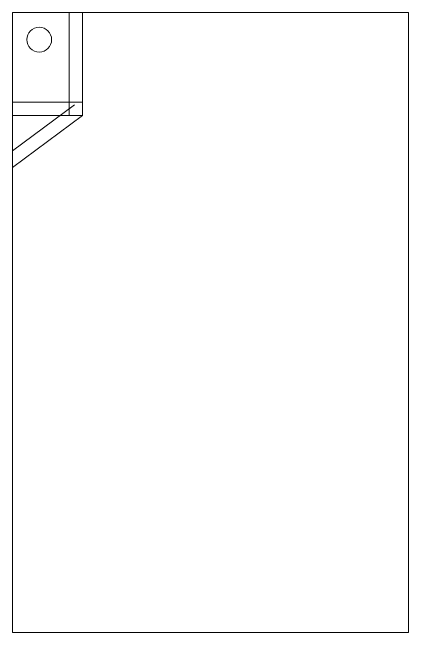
# Model space of a CAD drawing. Header units: inches. Extents: x -601 to 0, y 0 to 781.
# Drawn here: x -400.7 to -304.7, y 630.8 to 781.1 of the extents above; entities that cross this region are included whole.
import ezdxf

# ---------------------------------------------------------------- set-up
doc = ezdxf.new("R2010")
doc.units = ezdxf.units.IN
doc.header["$MEASUREMENT"] = 0
doc.layers.get('0').update_dxf_attribs({"color": 1, "lineweight": 9})

msp = doc.modelspace()

# ---------------------------------------------------------------- linework, layer by layer
at = {"lineweight": 5}
for p, q in [((-400.6742, 781.0536), (-397.1742, 781.0536)), ((-400.6742, 781.0536), (-400.6742, 777.4536)), ((-400.6742, 781.0536), (-400.6742, 743.4911)), ((-386.9124, 781.0536), (-386.9124, 756.0536)), ((-383.6624, 781.0536), (-383.6624, 756.0536)), ((-383.6624, 759.3036), (-400.6742, 759.3036)), ((-385.593, 758.6681), (-400.6742, 747.5313)), ((-383.6624, 756.0536), (-400.6742, 756.0536)), ((-383.6624, 756.0536), (-400.6742, 743.4911))]:
    msp.add_line(p, q, dxfattribs=at)
msp.add_lwpolyline([(-400.6742, 781.0536), (-304.6742, 781.0536), (-304.6742, 630.8036), (-400.6742, 630.8036)], close=True, dxfattribs=at)
msp.add_circle((-394.1742, 774.4536), 3, dxfattribs=at)

doc.saveas('drawing.dxf')
